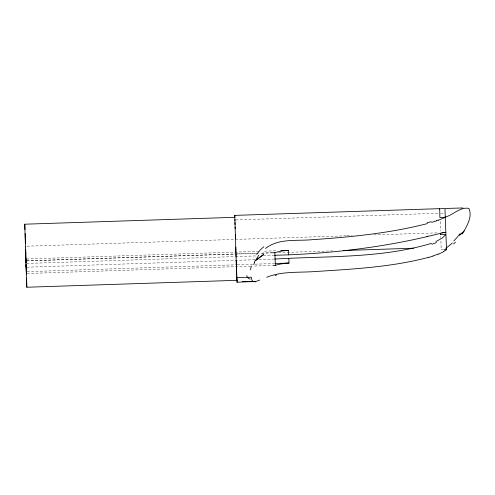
<?xml version="1.0" encoding="UTF-8"?>
<svg xmlns="http://www.w3.org/2000/svg" width="495" height="495" viewBox="0 0 495 495"><rect width="100%" height="100%" fill="white"/><g stroke="black" fill="none" stroke-linecap="round" stroke-linejoin="round"><path stroke-width="0.37" stroke-dasharray="2.48 1.86" d="M235.787 219.929L438.36 213.277M440.649 213.203L444.405 213.079M346.228 235.806L26.241 246.201M346.995 235.781L352.353 235.608M373.787 234.902L437.438 232.867M26.612 258.978L260.698 251.293M264.559 251.169L276.922 250.761M26.668 260.828L236.307 253.941M237.08 253.916L258.656 253.211M261.744 253.106L272.535 252.753M26.761 260.921L258.378 253.316M261.465 253.211L272.275 252.858M278.45 252.654L332.498 250.878M26.761 263.439L234.958 256.602M235.707 256.577L255.853 255.915M263.315 255.674L273.76 255.327M443.495 249.808L441.193 249.882L440.884 240.539M26.916 267.195L255.259 259.696M258.99 259.572L274.329 259.071M27.12 271.656L236.48 264.782M237.254 264.757L254.251 264.2M255.024 264.169L274.335 263.538M27.176 273.5L251.46 266.137M254.541 266.032L272.269 265.45M440.216 221.506L440.556 231.054M440.742 236.424L440.791 237.798"/><path stroke-width="0.74" d="M439.715 209.032L439.684 208.655L234.803 215.381L235.026 224.637M255.371 281.568L252.883 281.352L237.049 282.261L237.025 280.127M26.167 267.22L26.105 264.813M439.684 208.655L439.894 217.559C450.37 218.889 458.531 206.211 468.87 208.407C472.911 216.841 466.408 226.828 462.256 234.036M444.151 249.789L446.509 249.709L444.937 208.482L462.85 207.956M234.896 217.317L24.756 224.198L25.994 262.876M236.963 279.91L236.957 280.319L26.823 287.236L26.594 278.122M253.706 264.584L254.597 262.369M255.401 260.655L263.569 254.498L255.401 260.655L258.724 255.265M455.493 242.117L453.544 243.992M464.211 230.998L459.595 235.199L462.658 232.458M265.537 248.434C278.827 237.977 297 241.232 312.549 239.66C351.116 237.068 389.881 233.213 427.414 223.592M446.447 249.709L443.539 251.534M445.154 217.385L438.409 220.207M435.94 241.566L442.258 238.083L445.834 234.5L440.581 234.667L440.525 233.114M259.72 280.071L256.231 281.352M438.063 254.108L432.989 255.971M266.694 277.28C281.624 271.198 298.114 272.677 313.824 271.619C352.304 269.138 391.316 267.22 428.763 257.289M431.609 243.299C380.946 258.607 326.855 255.878 274.657 259.058M436.726 220.789L431.64 222.397M428.973 236.183L443.829 232.532M427.204 236.616C381.787 247.197 335.251 252.889 288.684 254.838L274.508 255.302M444.467 232.464L445.76 232.601L441.818 232.73M440.426 208.686L444.182 208.562M280.783 250.637L288.511 250.383L288.684 254.838M272.535 252.753L274.843 252.679A47.483 43.48 -2.3 0 1 288.511 250.39M343.307 250.526L413.56 248.218M275.109 263.513L289.018 263.055L288.839 258.594M273.042 265.425L275.356 265.351A47.483 43.48 -2.3 0 1 289.018 263.062M242.333 281.606L252.883 281.352L251.862 279.984L251.392 277.206L236.833 277.683L236.771 276.049M243.008 281.717L254.176 281.692M234.797 215.418L234.865 216.42M237.043 282.218L236.833 277.683L236.957 280.319M24.756 224.216L24.991 229.643M26.817 287.218L25.752 257.722M25.493 246.491L25.486 246.931M274.843 252.679L275.356 265.351M25.994 263.229L25.839 259.009L25.895 260.853M26.056 264.813L26.402 273.525L26.346 271.681M440.556 234.005L440.581 234.667M236.517 269.441L236.783 276.427M236.728 274.898L236.202 260.58M25.134 233.541L25.48 243.521M25.604 249.332L25.759 253.935M235.738 247.073L236.499 268.643M235.329 234.593L235.868 250.192M235.892 250.823L236.103 257.177M26.167 264.33L26.489 274.632M25.678 249.257L25.988 260.945M235.094 226.958L235.502 238.8M25.691 253.743L25.554 249.257M235.187 228.702L235.001 222.422M234.927 219.452L234.958 220.795M438.304 220.071A62.667 34.959 -10.6 0 1 436.627 220.652M431.256 221.655A117.686 71.026 -9.7 0 1 427.074 222.83M256.775 254.504A28.364 23.389 -23.5 0 1 263.854 246.714M254.3 262.449A31.76 15.289 -42.7 0 1 255.098 260.723M250.544 269.923A37.948 14.522 -49.2 0 1 251.38 266.019M250.154 279.112A46.227 14.114 -54.9 0 1 246.696 275.597M255.797 281.742A31.76 5.457 -38.5 0 1 255.005 281.884M275.14 275.635A28.364 0.916 -24.5 0 1 276.519 274.991M433.026 256.082A117.903 116.993 -55.5 0 1 428.794 257.394M443.619 251.689A51.734 50.861 -42.6 0 1 438.112 254.238M436.411 242.513A51.74 40.992 -19.5 0 1 431.962 244.283M443.91 232.471A9.306 2.586 -25.7 0 1 444.541 232.409M428.658 235.985A84.478 15.939 -11.7 0 1 426.913 236.412M452.356 242.952A52.241 34.619 -36.9 0 1 445.618 248.403M460.004 233.714A37.41 19.033 -40.9 0 1 453.742 241.003"/></g></svg>
